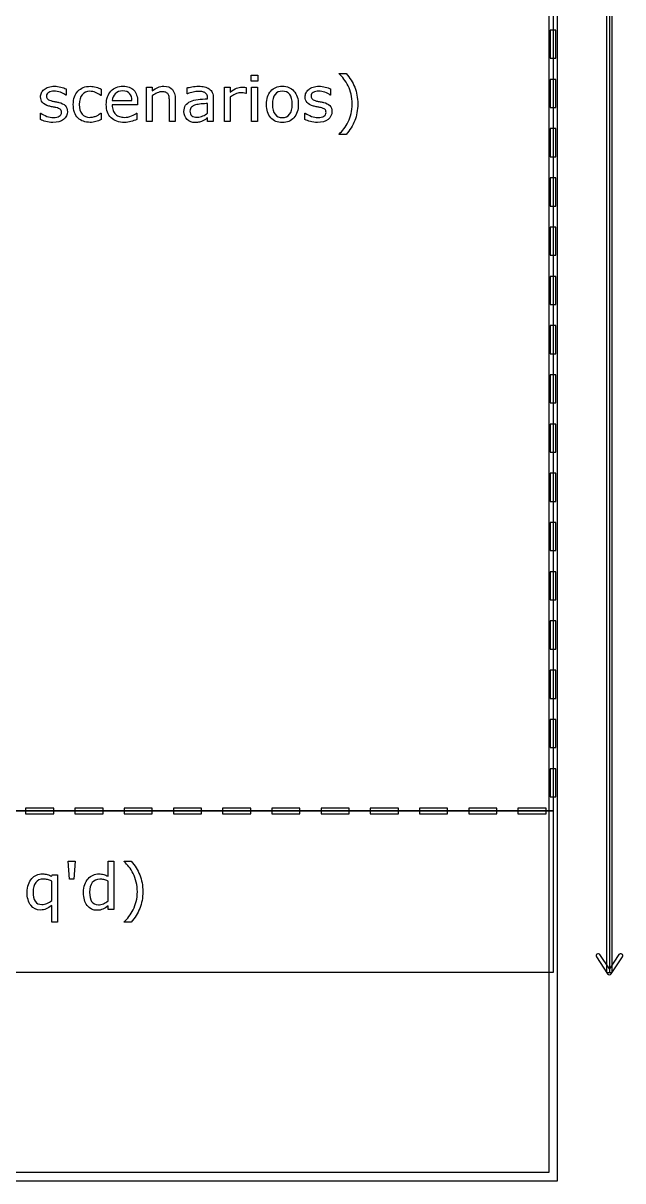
# Model space of a CAD drawing. Extents: x -13 to 750, y 12 to 2314.
# Drawn here: x 192.6 to 277.9, y 711.3 to 875.9 of the extents above; entities that cross this region are included whole.
import ezdxf

# ---------------------------------------------------------------- set-up
doc = ezdxf.new("R2010")
doc.units = 0
doc.layers.get('0').update_dxf_attribs({"linetype": 'CONTINUOUS'})

msp = doc.modelspace()

# ---------------------------------------------------------------- linework, layer by layer
at = {"color": 7}
for points in [[(43.400391, 1163.4896), (43.400391, 711.2904), (268.59961, 711.2904), (268.59961, 1163.4896)], [(44.599609, 1162.2904), (267.40039, 1162.2904), (267.40039, 712.4896), (44.599609, 712.4896)], [(275.59961, 1162.89), (275.59961, 740.89), (276.40039, 740.89), (276.40039, 1162.89)], [(44, 937.89), (268, 937.89), (268, 763.89), (44, 763.89)], [(267.59961, 874.89), (267.59961, 870.89), (268.40039, 870.89), (268.40039, 874.89)], [(226.00269, 867.6205), (225.07104, 867.6205), (225.07104, 868.4774), (226.00269, 868.4774)], [(267.59961, 867.89), (267.59961, 863.89), (268.40039, 863.89), (268.40039, 867.89)], [(225.94999, 861.89), (225.12382, 861.89), (225.12382, 866.7987), (225.94999, 866.7987)], [(230.91581, 864.3421)], [(231.76835, 864.3421)], [(267.59961, 860.89), (267.59961, 856.89), (268.40039, 856.89), (268.40039, 860.89)], [(267.59961, 853.89), (267.59961, 849.89), (268.40039, 849.89), (268.40039, 853.89)], [(267.59961, 846.89), (267.59961, 842.89), (268.40039, 842.89), (268.40039, 846.89)], [(267.59961, 839.89), (267.59961, 835.89), (268.40039, 835.89), (268.40039, 839.89)], [(267.59961, 832.89), (267.59961, 828.89), (268.40039, 828.89), (268.40039, 832.89)], [(267.59961, 825.89), (267.59961, 821.89), (268.40039, 821.89), (268.40039, 825.89)], [(267.59961, 818.89), (267.59961, 814.89), (268.40039, 814.89), (268.40039, 818.89)], [(267.59961, 811.89), (267.59961, 807.89), (268.40039, 807.89), (268.40039, 811.89)], [(267.59961, 804.89), (267.59961, 800.89), (268.40039, 800.89), (268.40039, 804.89)], [(267.59961, 797.89), (267.59961, 793.89), (268.40039, 793.89), (268.40039, 797.89)], [(267.59961, 790.89), (267.59961, 786.89), (268.40039, 786.89), (268.40039, 790.89)], [(267.59961, 783.89), (267.59961, 779.89), (268.40039, 779.89), (268.40039, 783.89)], [(267.59961, 776.89), (267.59961, 772.89), (268.40039, 772.89), (268.40039, 776.89)], [(267.59961, 769.89), (267.59961, 765.89), (268.40039, 765.89), (268.40039, 769.89)], [(44, 763.89), (268, 763.89), (268, 740.89), (44, 740.89)], [(193, 764.2904), (193, 763.4896), (197, 763.4896), (197, 764.2904)], [(200, 764.2904), (200, 763.4896), (204, 763.4896), (204, 764.2904)], [(207, 764.2904), (207, 763.4896), (211, 763.4896), (211, 764.2904)], [(214, 764.2904), (214, 763.4896), (218, 763.4896), (218, 764.2904)], [(221, 764.2904), (221, 763.4896), (225, 763.4896), (225, 764.2904)], [(228, 764.2904), (228, 763.4896), (232, 763.4896), (232, 764.2904)], [(235, 764.2904), (235, 763.4896), (239, 763.4896), (239, 764.2904)], [(242, 764.2904), (242, 763.4896), (246, 763.4896), (246, 764.2904)], [(249, 764.2904), (249, 763.4896), (253, 763.4896), (253, 764.2904)], [(256, 764.2904), (256, 763.4896), (260, 763.4896), (260, 764.2904)], [(263, 764.2904), (263, 763.4896), (267, 763.4896), (267, 764.2904)], [(200.0376, 756.7279), (199.84863, 754.1835), (199.25098, 754.1835), (199.06201, 756.7279)], [(274.23437, 743.5404)]]:
    msp.add_lwpolyline(points, close=True, dxfattribs=at)
for points in [[(276, 1162.89), (276, 740.89)], [(237.56913, 868.684), (237.56913, 868.728), (238.57548, 868.728)], [(198.74776, 866.5479), (198.74776, 865.6646), (198.70386, 865.6646)], [(203.75317, 866.5043), (203.75317, 865.5858), (203.70927, 865.5858)], [(210.99981, 865.5547), (210.99981, 861.89), (210.17363, 861.89), (210.17363, 866.7987), (210.99981, 866.7987), (210.99981, 866.2538)], [(215.99194, 865.8539), (215.94804, 865.8539), (215.94804, 866.6932)], [(222.10029, 865.3754), (222.10029, 861.89), (221.27412, 861.89), (221.27412, 866.7987), (222.10029, 866.7987), (222.10029, 866.0736)], [(224.33716, 865.8978), (224.29316, 865.8978)], [(224.33711, 866.7457), (224.33716, 865.8978)], [(236.3606, 866.5479), (236.3606, 865.6646), (236.3167, 865.6646)], [(205.30444, 864.8915), (208.11694, 864.8915)], [(208.92114, 864.2587), (205.30444, 864.2587)], [(208.9211, 864.7069), (208.92114, 864.2587)], [(214.27808, 861.89), (213.4519, 861.89), (213.4519, 864.6849)], [(214.27813, 865.076), (214.27808, 861.89)], [(218.86157, 865.1335), (218.86157, 865.2609)], [(218.86157, 863.0985), (218.86157, 864.4652)], [(219.68339, 865.2208), (219.68335, 861.89)], [(240.21464, 864.4038), (240.21464, 864.4037)], [(195.10474, 862.1844), (195.10474, 863.1117), (195.14864, 863.1117)], [(198.94116, 863.3044), (198.94116, 863.305)], [(203.70927, 863.1073), (203.75317, 863.1073), (203.75317, 862.1976)], [(208.78052, 863.0897), (208.82442, 863.0897), (208.82442, 862.1888)], [(218.86157, 863.0984), (218.86157, 863.0985)], [(232.71757, 862.1844), (232.71757, 863.1117), (232.76147, 863.1117)], [(236.55401, 863.3044), (236.554, 863.305)], [(219.68335, 861.89), (218.86157, 861.89), (218.86157, 862.4129)], [(238.57548, 860.0795), (237.56913, 860.0795), (237.56913, 860.1235)], [(204.72656, 754.6004), (204.72656, 756.7274), (205.55273, 756.7274), (205.55273, 749.89)], [(207.01172, 756.684), (207.01172, 756.728), (208.01807, 756.728)], [(196.70215, 754.5877), (196.75485, 754.7986), (197.52829, 754.7986), (197.52832, 748.0795)], [(196.70215, 751.138), (196.70215, 753.9154)], [(204.72656, 751.0985), (204.72656, 753.9154)], [(209.65723, 752.4038), (209.65723, 752.4037)], [(196.70215, 751.1385), (196.70215, 751.138)], [(204.72656, 751.0983), (204.72656, 751.0985)], [(197.52832, 748.0795), (196.70215, 748.0795), (196.70215, 750.4437)], [(205.55273, 749.89), (204.72656, 749.89), (204.72656, 750.4042)], [(208.01807, 748.0795), (207.01172, 748.0795), (207.01172, 748.1235)], [(274.15037, 743.1244), (275.74998, 740.724)], [(277.34958, 743.4564), (276, 741.431), (274.65039, 743.4564)], [(276.24998, 740.724), (277.84959, 743.1244)]]:
    msp.add_lwpolyline(points, dxfattribs=at)
for points in [[(238.24589, 867.9414), (238.032023, 868.2226), (237.806437, 868.470133), (237.56913, 868.684)], [(238.84794, 866.9658), (238.663367, 867.337867), (238.462683, 867.663067), (238.24589, 867.9414)], [(238.57548, 868.728), (239.094033, 868.133267), (239.496867, 867.484333), (239.78398, 866.7812)], [(195.12667, 865.4185), (195.12667, 865.620633), (195.167687, 865.811067), (195.24972, 865.9898)], [(195.24972, 865.9898), (195.33468, 866.168533), (195.46212, 866.3282), (195.63204, 866.4688)], [(195.63204, 866.4688), (195.7961, 866.606467), (196.004107, 866.714867), (196.25606, 866.794)], [(196.28247, 866.0425), (196.074463, 865.928233), (195.97046, 865.756867), (195.97046, 865.5284)], [(196.25606, 866.794), (196.510947, 866.876), (196.795127, 866.917), (197.1086, 866.917)], [(197.04712, 866.2183), (196.74536, 866.2183), (196.490477, 866.1597), (196.28247, 866.0425)], [(197.93481, 866.0557), (197.633057, 866.1641), (197.33716, 866.2183), (197.04712, 866.2183)], [(197.1086, 866.917), (197.401573, 866.917), (197.697473, 866.8804), (197.9963, 866.8072)], [(198.70386, 865.6646), (198.49292, 865.819867), (198.23657, 865.950233), (197.93481, 866.0557)], [(197.9963, 866.8072), (198.298053, 866.736867), (198.54854, 866.650433), (198.74776, 866.5479)], [(199.77173, 864.3378), (199.77173, 865.140533), (199.991457, 865.7704), (200.43091, 866.2274)], [(200.43091, 866.2274), (200.87329, 866.6844), (201.456297, 866.9129), (202.17993, 866.9129)], [(202.14482, 866.1966), (201.676067, 866.1966), (201.30546, 866.0384), (201.033, 865.722)], [(202.92704, 866.0384), (202.66044, 866.143867), (202.3997, 866.1966), (202.14482, 866.1966)], [(202.17993, 866.9129), (202.461183, 866.9129), (202.736573, 866.873367), (203.0061, 866.7943)], [(203.70927, 865.5858), (203.457317, 865.782067), (203.196573, 865.932933), (202.92704, 866.0384)], [(203.0061, 866.7943), (203.27856, 866.715167), (203.527583, 866.6185), (203.75317, 866.5043)], [(204.46505, 864.3158), (204.46505, 865.118533), (204.68331, 865.755733), (205.11983, 866.2274)], [(205.11983, 866.2274), (205.559283, 866.699067), (206.136433, 866.9349), (206.85128, 866.9349)], [(205.74829, 865.8627), (205.48755, 865.6019), (205.3396, 865.278167), (205.30444, 864.8915)], [(206.80737, 866.2538), (206.36499, 866.2538), (206.011963, 866.123433), (205.74829, 865.8627)], [(207.78735, 865.8978), (207.573483, 866.135133), (207.246823, 866.2538), (206.80737, 866.2538)], [(206.85128, 866.9349), (207.513387, 866.9349), (208.023153, 866.741533), (208.38058, 866.3548)], [(208.11694, 864.8915), (208.114273, 865.3251), (208.00441, 865.660533), (207.78735, 865.8978)], [(208.38058, 866.3548), (208.740927, 865.968133), (208.9211, 865.418833), (208.9211, 864.7069)], [(210.99981, 866.2538), (211.257617, 866.467667), (211.524217, 866.634633), (211.79961, 866.7547)], [(211.70733, 865.981), (211.46123, 865.869667), (211.22539, 865.727567), (210.99981, 865.5547)], [(212.41484, 866.148), (212.18926, 866.148), (211.953423, 866.092333), (211.70733, 865.981)], [(211.79961, 866.7547), (212.075003, 866.874833), (212.35772, 866.9349), (212.64776, 866.9349)], [(212.95098, 866.056), (212.81328, 866.117333), (212.634567, 866.148), (212.41484, 866.148)], [(212.64776, 866.9349), (213.178033, 866.9349), (213.58233, 866.775233), (213.86065, 866.4559)], [(213.26738, 865.7836), (213.19414, 865.9066), (213.088673, 865.9974), (212.95098, 866.056)], [(213.86065, 866.4559), (214.13897, 866.136567), (214.27813, 865.6766), (214.27813, 865.076)], [(215.94804, 866.6932), (216.109173, 866.7372), (216.342083, 866.785533), (216.64677, 866.8382)], [(216.81812, 866.1), (216.551513, 866.044667), (216.27612, 865.962633), (215.99194, 865.8539)], [(216.64677, 866.8382), (216.951457, 866.890867), (217.25175, 866.9172), (217.54765, 866.9172)], [(217.54321, 866.188), (217.326417, 866.188), (217.08472, 866.158667), (216.81812, 866.1)], [(218.05737, 866.153), (217.89331, 866.176333), (217.721923, 866.188), (217.54321, 866.188)], [(217.54765, 866.9172), (217.89335, 866.9172), (218.193643, 866.887867), (218.44853, 866.8292)], [(218.47925, 866.0168), (218.362063, 866.084133), (218.221437, 866.129533), (218.05737, 866.153)], [(218.44853, 866.8292), (218.706343, 866.773867), (218.929, 866.677167), (219.1165, 866.5391)], [(218.7605, 865.7267), (218.696033, 865.849767), (218.602283, 865.946467), (218.47925, 866.0168)], [(219.1165, 866.5391), (219.301067, 866.404367), (219.44169, 866.230067), (219.53837, 866.0162)], [(219.53837, 866.0162), (219.63505, 865.802333), (219.68339, 865.5372), (219.68339, 865.2208)], [(222.10029, 866.0736), (222.428417, 866.337267), (222.71699, 866.5233), (222.96601, 866.6317)], [(222.78584, 865.8104), (222.548533, 865.699067), (222.320017, 865.554067), (222.10029, 865.3754)], [(223.52412, 865.9818), (223.26924, 865.9818), (223.023147, 865.924667), (222.78584, 865.8104)], [(222.96601, 866.6317), (223.217963, 866.743033), (223.474313, 866.7987), (223.73506, 866.7987)], [(223.93281, 865.9598), (223.81855, 865.974467), (223.68232, 865.9818), (223.52412, 865.9818)], [(223.73506, 866.7987), (223.878613, 866.7987), (223.982617, 866.794367), (224.04707, 866.7857)], [(224.29316, 865.8978), (224.170113, 865.927133), (224.049997, 865.9478), (223.93281, 865.9598)], [(224.04707, 866.7857), (224.111537, 866.779033), (224.208217, 866.7657), (224.33711, 866.7457)], [(227.23759, 864.3421), (227.23759, 865.141967), (227.441203, 865.773333), (227.84843, 866.2362)], [(227.84843, 866.2362), (228.258583, 866.702), (228.81083, 866.9349), (229.50517, 866.9349)], [(229.50517, 866.223), (229.056923, 866.223), (228.70829, 866.067733), (228.45927, 865.7572)], [(229.50517, 866.9349), (230.193643, 866.9349), (230.74296, 866.702), (231.15312, 866.2362)], [(230.54228, 865.7572), (230.293253, 866.067733), (229.94755, 866.223), (229.50517, 866.223)], [(231.15312, 866.2362), (231.563273, 865.773333), (231.76835, 865.141967), (231.76835, 864.3421)], [(232.7395, 865.4185), (232.7395, 865.620633), (232.780517, 865.811067), (232.86255, 865.9898)], [(232.86255, 865.9898), (232.94751, 866.168533), (233.07495, 866.3282), (233.24487, 866.4688)], [(233.24487, 866.4688), (233.408937, 866.606467), (233.616947, 866.714867), (233.8689, 866.794)], [(233.89531, 866.0425), (233.687303, 865.928233), (233.5833, 865.756867), (233.5833, 865.5284)], [(233.8689, 866.794), (234.12378, 866.876), (234.40796, 866.917), (234.72144, 866.917)], [(234.65996, 866.2183), (234.358207, 866.2183), (234.103323, 866.1597), (233.89531, 866.0425)], [(235.54766, 866.0557), (235.2459, 866.1641), (234.95, 866.2183), (234.65996, 866.2183)], [(234.72144, 866.917), (235.014407, 866.917), (235.310303, 866.8804), (235.60913, 866.8072)], [(236.3167, 865.6646), (236.10576, 865.819867), (235.849413, 865.950233), (235.54766, 866.0557)], [(235.60913, 866.8072), (235.91089, 866.736867), (236.16138, 866.650433), (236.3606, 866.5479)], [(239.2786, 865.7749), (239.170207, 866.2085), (239.026653, 866.605467), (238.84794, 866.9658)], [(239.78398, 866.7812), (240.071087, 866.078067), (240.21464, 865.2856), (240.21464, 864.4038)], [(195.39474, 864.6011), (195.216027, 864.823767), (195.12667, 865.096233), (195.12667, 865.4185)], [(196.31319, 864.1001), (195.88253, 864.214367), (195.57638, 864.381367), (195.39474, 864.6011)], [(195.97046, 865.5284), (195.97046, 865.3262), (196.033447, 865.173833), (196.15942, 865.0713)], [(196.15942, 865.0713), (196.282467, 864.968767), (196.481687, 864.8853), (196.75708, 864.8209)], [(196.75708, 864.8209), (196.909427, 864.785567), (197.07935, 864.7504), (197.26685, 864.7154)], [(197.26685, 864.7154), (197.457277, 864.680067), (197.61548, 864.647733), (197.74146, 864.6184)], [(197.74146, 864.6184), (198.125247, 864.530533), (198.421143, 864.379667), (198.62915, 864.1658)], [(198.62915, 864.1658), (198.837157, 863.949), (198.94116, 863.661867), (198.94116, 863.3044)], [(199.94751, 863.2084), (199.830323, 863.530667), (199.77173, 863.907133), (199.77173, 864.3378)], [(201.033, 865.722), (200.763467, 865.408533), (200.6287, 864.947133), (200.6287, 864.3378)], [(200.6287, 864.3378), (200.6287, 863.746), (200.760537, 863.290433), (201.02421, 862.9711)], [(205.15059, 862.4349), (204.693563, 862.8773), (204.46505, 863.504267), (204.46505, 864.3158)], [(205.30444, 864.2587), (205.30444, 863.9569), (205.34985, 863.6932), (205.44067, 863.4676)], [(213.4124, 865.3177), (213.386067, 865.516967), (213.337727, 865.672267), (213.26738, 865.7836)], [(213.4519, 864.6849), (213.4519, 864.9105), (213.438733, 865.121433), (213.4124, 865.3177)], [(215.51294, 863.3141), (215.51294, 863.686167), (215.59204, 863.986467), (215.75024, 864.215)], [(215.75024, 864.215), (215.911373, 864.446467), (216.13989, 864.6281), (216.43579, 864.7599)], [(216.43579, 864.7599), (216.734617, 864.891767), (217.093503, 864.981133), (217.51245, 865.028)], [(217.16089, 864.2717), (216.923583, 864.204367), (216.73169, 864.0989), (216.58521, 863.9553)], [(217.96948, 864.3992), (217.62964, 864.369867), (217.36011, 864.327367), (217.16089, 864.2717)], [(217.51245, 865.028), (217.931397, 865.074667), (218.381103, 865.109833), (218.86157, 865.1335)], [(218.86157, 864.4652), (218.609617, 864.450533), (218.312253, 864.428533), (217.96948, 864.3992)], [(218.86157, 865.2609), (218.86157, 865.448433), (218.82788, 865.6037), (218.7605, 865.7267)], [(227.84843, 862.4481), (227.441203, 862.910967), (227.23759, 863.5423), (227.23759, 864.3421)], [(228.45927, 865.7572), (228.213177, 865.4496), (228.09013, 864.9779), (228.09013, 864.3421)], [(228.09013, 864.3421), (228.09013, 863.7269), (228.21464, 863.259633), (228.46366, 862.9403)], [(230.53788, 862.9359), (230.789833, 863.2523), (230.91581, 863.721033), (230.91581, 864.3421)], [(230.91581, 864.3421), (230.91581, 864.9779), (230.7913, 865.4496), (230.54228, 865.7572)], [(231.76835, 864.3421), (231.76835, 863.5423), (231.563273, 862.910967), (231.15312, 862.4481)], [(233.00757, 864.6011), (232.828857, 864.823767), (232.7395, 865.096233), (232.7395, 865.4185)], [(233.92603, 864.1001), (233.495363, 864.214367), (233.18921, 864.381367), (233.00757, 864.6011)], [(233.5833, 865.5284), (233.5833, 865.3262), (233.64629, 865.173833), (233.77227, 865.0713)], [(233.77227, 865.0713), (233.895317, 864.968767), (234.094533, 864.8853), (234.36992, 864.8209)], [(234.36992, 864.8209), (234.522267, 864.785567), (234.69219, 864.7504), (234.87969, 864.7154)], [(234.87969, 864.7154), (235.070117, 864.680067), (235.22832, 864.647733), (235.3543, 864.6184)], [(235.3543, 864.6184), (235.738087, 864.530533), (236.033983, 864.379667), (236.24199, 864.1658)], [(236.24199, 864.1658), (236.450003, 863.949), (236.55401, 863.661867), (236.55401, 863.3044)], [(239.4412, 864.4038), (239.4412, 864.884267), (239.387, 865.3413), (239.2786, 865.7749)], [(239.2786, 863.0283), (239.387, 863.4443), (239.4412, 863.9028), (239.4412, 864.4038)], [(240.21464, 864.4037), (240.21464, 863.521833), (240.071087, 862.729333), (239.78398, 862.0262)], [(195.14864, 863.1117), (195.40938, 862.915367), (195.69942, 862.758633), (196.01876, 862.6415)], [(196.01876, 862.6415), (196.338093, 862.527233), (196.644247, 862.4701), (196.93722, 862.4701)], [(196.82735, 863.9859), (196.63985, 864.021233), (196.468463, 864.0593), (196.31319, 864.1001)], [(197.28878, 863.8939), (197.171593, 863.920567), (197.017783, 863.951233), (196.82735, 863.9859)], [(196.93722, 862.4701), (197.3005, 862.4701), (197.584677, 862.5287), (197.78975, 862.6459)], [(197.93038, 863.639), (197.819053, 863.7386), (197.605187, 863.823567), (197.28878, 863.8939)], [(197.78975, 862.6459), (197.99483, 862.763033), (198.09737, 862.9476), (198.09737, 863.1996)], [(198.09737, 863.1996), (198.09737, 863.392933), (198.041707, 863.5394), (197.93038, 863.639)], [(198.94116, 863.305), (198.94116, 862.8568), (198.755127, 862.489133), (198.38306, 862.202)], [(200.44409, 862.4086), (200.230223, 862.619533), (200.064697, 862.886133), (199.94751, 863.2084)], [(201.02421, 862.9711), (201.29081, 862.654633), (201.664347, 862.4964), (202.14482, 862.4964)], [(202.14482, 862.4964), (202.311807, 862.4964), (202.481727, 862.5184), (202.65458, 862.5624)], [(202.65458, 862.5624), (202.827433, 862.6064), (202.982707, 862.6635), (203.1204, 862.7337)], [(203.1204, 862.7337), (203.24052, 862.795033), (203.353313, 862.8595), (203.45878, 862.9271)], [(203.45878, 862.9271), (203.564247, 862.997433), (203.647743, 863.0575), (203.70927, 863.1073)], [(205.44067, 863.4676), (205.53149, 863.245), (205.656003, 863.0619), (205.81421, 862.9183)], [(205.81421, 862.9183), (205.96655, 862.7777), (206.146727, 862.672233), (206.35474, 862.6019)], [(206.35474, 862.6019), (206.565673, 862.531567), (206.797117, 862.4964), (207.04907, 862.4964)], [(207.04907, 862.4964), (207.383057, 862.4964), (207.718507, 862.562333), (208.05542, 862.6942)], [(208.05542, 862.6942), (208.395267, 862.828933), (208.636967, 862.960767), (208.78052, 863.0897)], [(215.97437, 862.1935), (215.66675, 862.4865), (215.51294, 862.860033), (215.51294, 863.3141)], [(216.58521, 863.9553), (216.438723, 863.8147), (216.36548, 863.6199), (216.36548, 863.3709)], [(216.36548, 863.3709), (216.36548, 863.089633), (216.45044, 862.8772), (216.62036, 862.7336)], [(216.62036, 862.7336), (216.79028, 862.593), (217.049557, 862.5227), (217.39819, 862.5227)], [(217.39819, 862.5227), (217.68823, 862.5227), (217.953367, 862.578367), (218.1936, 862.6897)], [(218.1936, 862.6897), (218.43384, 862.803967), (218.656497, 862.9402), (218.86157, 863.0984)], [(228.46366, 862.9403), (228.712687, 862.6239), (229.059857, 862.4657), (229.50517, 862.4657)], [(229.50517, 862.4657), (229.944623, 862.4657), (230.28886, 862.622433), (230.53788, 862.9359)], [(232.76147, 863.1117), (233.022217, 862.915367), (233.312257, 862.758633), (233.63159, 862.6415)], [(233.63159, 862.6415), (233.95093, 862.527233), (234.257083, 862.4701), (234.55005, 862.4701)], [(234.44019, 863.9859), (234.25269, 864.021233), (234.081303, 864.0593), (233.92603, 864.1001)], [(234.90161, 863.8939), (234.784423, 863.920567), (234.630617, 863.951233), (234.44019, 863.9859)], [(234.55005, 862.4701), (234.91333, 862.4701), (235.19751, 862.5287), (235.40259, 862.6459)], [(235.54321, 863.639), (235.431883, 863.7386), (235.218017, 863.823567), (234.90161, 863.8939)], [(235.40259, 862.6459), (235.60767, 862.763033), (235.71021, 862.9476), (235.71021, 863.1996)], [(235.71021, 863.1996), (235.71021, 863.392933), (235.654543, 863.5394), (235.54321, 863.639)], [(236.554, 863.305), (236.554, 862.8568), (236.367963, 862.489133), (235.99589, 862.202)], [(238.84794, 861.8418), (239.02958, 862.2168), (239.173133, 862.6123), (239.2786, 863.0283)], [(195.86499, 861.8988), (195.56323, 861.986667), (195.309813, 862.081867), (195.10474, 862.1844)], [(196.86694, 861.7713), (196.50366, 861.7713), (196.169677, 861.8138), (195.86499, 861.8988)], [(198.38306, 862.202), (198.01392, 861.914867), (197.508547, 861.7713), (196.86694, 861.7713)], [(201.20435, 861.9339), (200.90845, 862.039367), (200.65503, 862.1976), (200.44409, 862.4086)], [(202.17993, 861.7801), (201.825437, 861.7801), (201.500243, 861.831367), (201.20435, 861.9339)], [(202.96655, 861.89), (202.720457, 861.816733), (202.45825, 861.7801), (202.17993, 861.7801)], [(203.75317, 862.1976), (203.477783, 862.0658), (203.215577, 861.963267), (202.96655, 861.89)], [(207.05782, 861.7757), (206.243367, 861.7757), (205.607623, 861.995433), (205.15059, 862.4349)], [(207.97188, 861.8944), (207.681847, 861.815267), (207.37716, 861.7757), (207.05782, 861.7757)], [(208.82442, 862.1888), (208.5461, 862.0716), (208.26192, 861.973467), (207.97188, 861.8944)], [(217.09937, 861.7541), (216.656983, 861.7541), (216.281983, 861.900567), (215.97437, 862.1935)], [(217.72778, 861.8241), (217.549073, 861.777433), (217.339603, 861.7541), (217.09937, 861.7541)], [(218.20239, 861.9911), (218.064697, 861.9237), (217.906493, 861.868033), (217.72778, 861.8241)], [(218.56274, 862.202), (218.439693, 862.114133), (218.319577, 862.043833), (218.20239, 861.9911)], [(218.86157, 862.4129), (218.78833, 862.3629), (218.68872, 862.2926), (218.56274, 862.202)], [(229.50517, 861.7538), (228.81083, 861.7538), (228.258583, 861.985233), (227.84843, 862.4481)], [(231.15312, 862.4481), (230.74296, 861.985233), (230.193643, 861.7538), (229.50517, 861.7538)], [(233.47782, 861.8988), (233.176067, 861.986667), (232.92265, 862.081867), (232.71757, 862.1844)], [(234.47978, 861.7713), (234.116493, 861.7713), (233.782507, 861.8138), (233.47782, 861.8988)], [(235.99589, 862.202), (235.62675, 861.914867), (235.12138, 861.7713), (234.47978, 861.7713)], [(237.56913, 860.1235), (237.794717, 860.325633), (238.020303, 860.5732), (238.24589, 860.8662)], [(238.24589, 860.8662), (238.474403, 861.1562), (238.675087, 861.4814), (238.84794, 861.8418)], [(239.78398, 862.0262), (239.496867, 861.323067), (239.094033, 860.674167), (238.57548, 860.0795)], [(207.68848, 755.9414), (207.474613, 756.2226), (207.249027, 756.470133), (207.01172, 756.684)], [(208.29053, 754.9658), (208.105957, 755.337867), (207.905273, 755.663067), (207.68848, 755.9414)], [(208.01807, 756.728), (208.536623, 756.133267), (208.939453, 755.484333), (209.22656, 754.7812)], [(193.38867, 753.4452), (193.511717, 753.7704), (193.67285, 754.042867), (193.87207, 754.2626)], [(193.87207, 754.2626), (194.06543, 754.476467), (194.29248, 754.641967), (194.55322, 754.7591)], [(195.52441, 754.1927), (195.046877, 754.1927), (194.683597, 754.030133), (194.43457, 753.705)], [(194.55322, 754.7591), (194.813967, 754.8763), (195.089357, 754.9349), (195.37939, 754.9349)], [(195.37939, 754.9349), (195.643063, 754.9349), (195.875973, 754.905567), (196.07812, 754.8469)], [(196.0957, 754.1307), (195.91992, 754.172033), (195.72949, 754.1927), (195.52441, 754.1927)], [(196.07812, 754.8469), (196.2832, 754.788233), (196.49121, 754.701833), (196.70215, 754.5877)], [(196.70215, 753.9154), (196.47363, 754.017933), (196.27148, 754.0897), (196.0957, 754.1307)], [(201.40869, 753.4188), (201.52881, 753.744), (201.689943, 754.020867), (201.89209, 754.2494)], [(201.89209, 754.2494), (202.09131, 754.472067), (202.322757, 754.641967), (202.58643, 754.7591)], [(203.55322, 754.1789), (203.090333, 754.1789), (202.729983, 754.017767), (202.47217, 753.6955)], [(202.58643, 754.7591), (202.85303, 754.8763), (203.12842, 754.9349), (203.4126, 754.9349)], [(203.4126, 754.9349), (203.670413, 754.9349), (203.898927, 754.9069), (204.09814, 754.8509)], [(204.12891, 754.1219), (203.953123, 754.1599), (203.761227, 754.1789), (203.55322, 754.1789)], [(204.09814, 754.8509), (204.29736, 754.798233), (204.506833, 754.714733), (204.72656, 754.6004)], [(204.72656, 753.9154), (204.503907, 754.015), (204.30469, 754.083833), (204.12891, 754.1219)], [(208.72119, 753.7749), (208.61279, 754.2085), (208.469237, 754.605467), (208.29053, 754.9658)], [(209.22656, 754.7812), (209.513673, 754.078067), (209.65723, 753.2856), (209.65723, 752.4038)], [(193.2085, 752.329), (193.2085, 752.750867), (193.268557, 753.122933), (193.38867, 753.4452)], [(193.72705, 750.4657), (193.38135, 750.916833), (193.2085, 751.537933), (193.2085, 752.329)], [(194.43457, 753.705), (194.18555, 753.382733), (194.06104, 752.9374), (194.06104, 752.369)], [(194.06104, 752.369), (194.06104, 751.7948), (194.160647, 751.352433), (194.35986, 751.0419)], [(201.23291, 752.307), (201.23291, 752.723), (201.291503, 753.0936), (201.40869, 753.4188)], [(201.74707, 750.4305), (201.404297, 750.8817), (201.23291, 751.5072), (201.23291, 752.307)], [(202.47217, 753.6955), (202.214357, 753.373233), (202.08545, 752.9162), (202.08545, 752.3244)], [(202.08545, 752.3244), (202.08545, 751.7414), (202.18506, 751.297533), (202.38428, 750.9928)], [(208.88379, 752.4038), (208.88379, 752.884267), (208.82959, 753.3413), (208.72119, 753.7749)], [(208.72119, 751.0283), (208.82959, 751.4443), (208.88379, 751.9028), (208.88379, 752.4038)], [(209.65723, 752.4037), (209.65723, 751.521833), (209.513673, 750.729333), (209.22656, 750.0262)], [(194.35986, 751.0419), (194.562013, 750.734233), (194.87842, 750.5804), (195.30908, 750.5804)], [(195.30908, 750.5804), (195.549313, 750.5804), (195.78955, 750.631667), (196.02979, 750.7342)], [(196.02979, 750.7342), (196.270023, 750.839733), (196.494143, 750.9745), (196.70215, 751.1385)], [(202.38428, 750.9928), (202.5835, 750.691067), (202.902837, 750.5402), (203.34229, 750.5402)], [(203.34229, 750.5402), (203.576663, 750.5402), (203.813967, 750.591467), (204.0542, 750.694)], [(204.0542, 750.694), (204.294433, 750.799467), (204.518553, 750.934233), (204.72656, 751.0983)], [(208.29053, 749.8418), (208.47217, 750.2168), (208.615723, 750.6123), (208.72119, 751.0283)], [(195.12451, 749.7933), (194.541503, 749.7933), (194.075683, 750.017433), (193.72705, 750.4657)], [(195.94189, 749.9515), (195.689937, 749.846033), (195.417477, 749.7933), (195.12451, 749.7933)], [(196.70215, 750.4437), (196.447263, 750.223967), (196.193843, 750.0599), (195.94189, 749.9515)], [(203.14453, 749.7538), (202.55859, 749.7538), (202.09277, 749.979367), (201.74707, 750.4305)], [(203.98389, 749.9252), (203.726077, 749.810933), (203.44629, 749.7538), (203.14453, 749.7538)], [(204.72656, 750.4042), (204.48926, 750.199067), (204.241703, 750.0394), (203.98389, 749.9252)], [(207.68848, 748.8662), (207.916993, 749.1562), (208.117677, 749.4814), (208.29053, 749.8418)], [(209.22656, 750.0262), (208.939453, 749.323067), (208.536623, 748.674167), (208.01807, 748.0795)], [(207.01172, 748.1235), (207.237307, 748.325633), (207.462893, 748.5732), (207.68848, 748.8662)], [(274.106176, 743.349805), (274.090421, 743.271782), (274.106319, 743.190697), (274.15037, 743.1244)], [(274.23437, 743.5404), (274.168046, 743.49639), (274.12193, 743.427827), (274.106176, 743.349805)], [(274.459786, 743.584604), (274.381758, 743.600359), (274.300668, 743.584457), (274.23437, 743.5404)], [(274.65039, 743.4564), (274.60638, 743.52273), (274.537813, 743.568849), (274.459786, 743.584604)], [(277.54018, 743.584599), (277.462155, 743.568845), (277.39359, 743.522727), (277.34958, 743.4564)], [(277.76559, 743.5404), (277.699292, 743.584454), (277.618205, 743.600354), (277.54018, 743.584599)], [(277.893784, 743.349805), (277.87803, 743.427827), (277.831914, 743.49639), (277.76559, 743.5404)], [(277.84959, 743.1244), (277.893641, 743.190697), (277.909539, 743.271782), (277.893784, 743.349805)], [(275.74998, 740.724), (275.805572, 740.64022), (275.899434, 740.589856), (275.99998, 740.589856)], [(275.99998, 740.589856), (276.100526, 740.589856), (276.194388, 740.64022), (276.24998, 740.724)]]:
    msp.add_open_spline(points, degree=3, dxfattribs=at)

doc.saveas('drawing.dxf')
